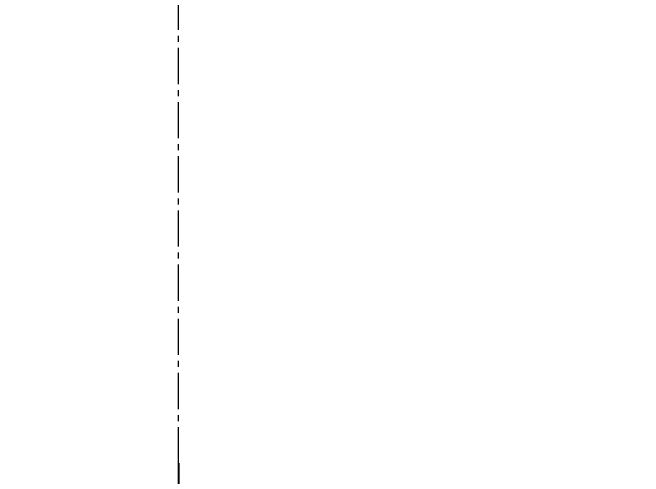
# Model space of a CAD drawing. Header units: millimetres. Extents: x -50460 to 50460, y -35640 to 35640.
# Drawn here: x 33166 to 33375.6, y 20622.6 to 20776.7 of the extents above; entities that cross this region are included whole.
import ezdxf

# ---------------------------------------------------------------- set-up
doc = ezdxf.new("R2010")
doc.units = ezdxf.units.MM
doc.linetypes.add('双点画线', pattern=[22, 12, -2, 2, -2, 2, -2])
doc.linetypes.add('点画线', pattern=[18, 12, -2, 2, -2])
doc.layers.get('0').update_dxf_attribs({"lineweight": 35})
for name, color, linetype, lineweight in [('7', 30, '双点画线', 18), ('EB0', 7, 'Continuous', 15), ('中心线层', 1, '点画线', 18), ('尺寸线层', 4, 'Continuous', 18)]:
    doc.layers.add(name, color=color, linetype=linetype, lineweight=lineweight)
doc.dimstyles.new('AM_DEMATIC$0', dxfattribs={"dimscale": 120, "dimtxt": 3, "dimasz": 1.5, "dimexe": 1, "dimexo": 0, "dimgap": 1, "dimtad": 1, "dimdsep": 46, "dimtxsty": 'Standard', "dimblk": '_CAXARROW', "dimcen": 0, "dimdle": 3, "dimclrd": 256, "dimclre": 256, "dimclrt": 2, "dimadec": 0, "dimazin": 2, "dimtfac": 0.7071067811865475, "dimtdec": 3, "dimtmove": 0, "dimatfit": 3, "dimfxl": 0, "dimfrac": 2, "dimtolj": 1, "dimlwd": 18, "dimarcsym": 0})

# ---------------------------------------------------------------- blocks, each defined once
blk = doc.blocks.new('*X591')
at = {"layer": '7', "linetype": '双点画线', "lineweight": 25}
blk.add_line((0, 162.5038301414352), (0, 34.88225860645252), dxfattribs=at)
blk = doc.blocks.new('*X590')
at = {"layer": '中心线层', "linetype": '点画线', "lineweight": 18}
blk.add_line((0, 162.5038301414388), (0, 7149.999999999993), dxfattribs=at)
at = {"layer": 'EB0'}
blk.add_blockref('*X591', (0, 7.275957614183426e-12), dxfattribs=at)
blk = doc.blocks.new('*X647')
at = {"layer": '尺寸线层', "linetype": 'Continuous', "lineweight": 18}
for points in [[(31921.06310700121, 18578.15995013993), (32101.06310700121, 18555.65995013993), (32101.06310700121, 18600.65995013993)], [(33071.06310700115, 18578.15995013993), (32891.06310700115, 18555.65995013993), (32891.06310700115, 18600.65995013993)]]:
    blk.add_hatch(color=256, dxfattribs=at).paths.add_polyline_path(points, flags=0)
at = {"layer": '尺寸线层'}
for p, q in [((31921.06310700121, 21162.18193107477), (31921.06310700121, 18458.15995013993)), ((33071.06310700115, 20461.44460688288), (33071.06310700115, 18458.15995013993))]:
    blk.add_line(p, q, dxfattribs=at)
at = {"layer": '尺寸线层', "linetype": 'Continuous', "lineweight": 18}
blk.add_line((33071.06310700115, 18578.15995013993), (31921.06310700121, 18578.15995013993), dxfattribs=at)
at = {"layer": '尺寸线层', "color": 2, "insert": (32509.06310650119, 18878.15995013993), "char_height": 360.0000000000001, "width": 1880.000000000007, "attachment_point": 5, "line_spacing_factor": 1.37}
blk.add_mtext('1150', dxfattribs=at)
blk = doc.blocks.new('_CAXARROW')
blk.add_hatch(color=0).paths.add_polyline_path([(0, 0), (-1, 0.125), (-1, -0.125)], flags=0)
blk = doc.blocks.new('*X648')
at = {"layer": '尺寸线层', "linetype": 'Continuous', "lineweight": 18}
for points in [[(33071.06310700115, 18578.15995013993), (33251.06310700115, 18600.65995013993), (33251.06310700115, 18555.65995013993)], [(34221.06310700121, 18578.15995013993), (34041.06310700121, 18600.65995013993), (34041.06310700121, 18555.65995013993)]]:
    blk.add_hatch(color=256, dxfattribs=at).paths.add_polyline_path(points, flags=0)
at = {"layer": '尺寸线层'}
for p, q in [((34221.06310700121, 21162.18193107477), (34221.06310700121, 18458.15995013993)), ((33071.06310700115, 20461.44460688288), (33071.06310700115, 18458.15995013993))]:
    blk.add_line(p, q, dxfattribs=at)
at = {"layer": '尺寸线层', "linetype": 'Continuous', "lineweight": 18}
blk.add_line((33071.06310700115, 18578.15995013993), (34221.06310700121, 18578.15995013993), dxfattribs=at)
at = {"layer": '尺寸线层', "color": 2, "insert": (33627.33097766828, 18878.15995013993), "char_height": 360.0000000000001, "width": 1880, "attachment_point": 5, "line_spacing_factor": 1.37}
blk.add_mtext('1150', dxfattribs=at)
blk = doc.blocks.new('*X649')
at = {"layer": '尺寸线层', "linetype": 'Continuous', "lineweight": 18}
for points in [[(32446.06310700117, 19488.91433521855), (32626.06310700117, 19511.41433521855), (32626.06310700117, 19466.41433521855)], [(33696.06310700117, 19488.91433521855), (33516.06310700117, 19511.41433521855), (33516.06310700117, 19466.41433521855)]]:
    blk.add_hatch(color=256, dxfattribs=at).paths.add_polyline_path(points, flags=0)
at = {"layer": '尺寸线层'}
for p, q in [((32446.06310700117, 21939.44460688287), (32446.06310700117, 19368.91433521855)), ((33696.06310700117, 21939.44460688287), (33696.06310700117, 19368.91433521855))]:
    blk.add_line(p, q, dxfattribs=at)
at = {"layer": '尺寸线层', "linetype": 'Continuous', "lineweight": 18}
blk.add_line((32446.06310700117, 19488.91433521855), (33696.06310700117, 19488.91433521855), dxfattribs=at)
at = {"layer": '尺寸线层', "color": 2, "insert": (33084.06310750116, 19788.91433521858), "char_height": 360.0000000000001, "width": 1880, "attachment_point": 5, "line_spacing_factor": 1.37}
blk.add_mtext('1250', dxfattribs=at)

msp = doc.modelspace()

# ---------------------------------------------------------------- block references
at = {"layer": '尺寸线层'}
msp.add_blockref('*X590', (33221.06310700115, 20464.44460688288), dxfattribs=at)

# ---------------------------------------------------------------- dimensions: what is measured, and where the dimension line sits
for base, p1, p2, picture, middle in [((33696.06310700117, 19488.91433521855), (32446.06310700117, 21939.44460688287), (33696.06310700117, 21939.44460688287), '*X649', (33071.06310700117, 19488.91433521855)), ((31921.06310700121, 18578.15995013993), (33071.06310700115, 20461.44460688288), (31921.06310700121, 21162.18193107477), '*X647', (32496.06310700118, 18578.15995013993))]:
    dim = msp.add_linear_dim(base=base, p1=p1, p2=p2, dimstyle='AM_DEMATIC$0', override={"dimsah": 1, "dimtfill": 1, "dimtzin": 8}, dxfattribs=at)
    dim.commit()
    dim.dimension.update_dxf_attribs({"geometry": picture, "text_midpoint": middle})
dim = msp.add_linear_dim(base=(34221.06310700121, 18578.15995013993), p1=(33071.06310700115, 20461.44460688288), p2=(34221.06310700121, 21162.18193107477), dimstyle='AM_DEMATIC$0', override={"dimsah": 1, "dimtfill": 1, "dimtzin": 8}, dxfattribs=at)
dim.commit()
dim.dimension.update_dxf_attribs({"geometry": '*X648', "text_midpoint": (33614.33097766828, 18578.15995013993), "dimtype": 160})

doc.saveas('drawing.dxf')
